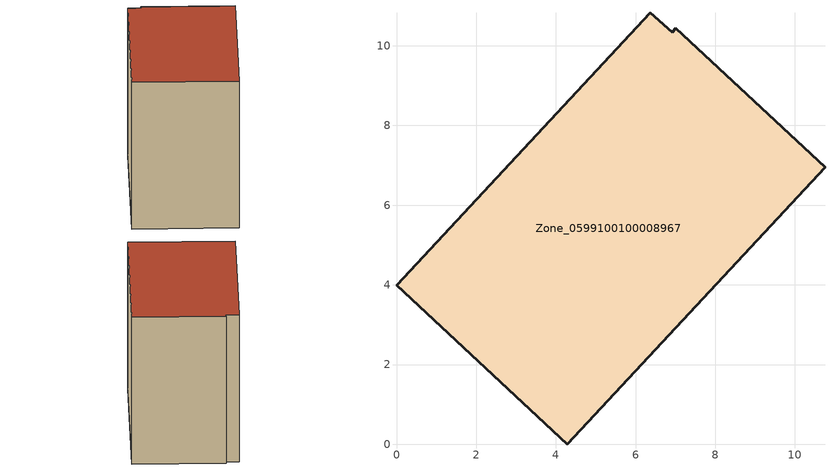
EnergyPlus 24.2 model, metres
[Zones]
Zone_0599100100008967
 floor ground (C_G): 6.91,10.33 7,10.44 10.75,6.95 4.28,0 0,3.99 6.37,10.83 z0
 wall outside (C_F): 0,3.99 4.28,0 10.75,6.95 7,10.44 6.91,10.33 6.37,10.83 0,3.99 z0:8.82
 roof outside (C_R): 7,10.44 6.91,10.33 6.37,10.83 0,3.99 4.28,0 10.75,6.95 z8.82
[BUILDING]
Pand.0599100100008967: North Axis=0; Terrain=City; Loads Convergence Tolerance Value=0.04; Temperature Convergence Tolerance Value=0.4; Solar Distribution=FullExterior; Maximum Number of Warmup Days=25; Minimum Number of Warmup Days=1
[Site:Location]
Rotterdam.The.Hague.AP_ZH_NLD Design_Conditions: Latitude=51.96; Longitude=4.45; Time Zone=1; Elevation=-4.5
[SITE:GROUNDTEMPERATURE:BUILDINGSURFACE]
18, 18, 18, 18, 18, 18, 18, 18, 18, 18, 18, 18
[MATERIAL] Thermal Absorptance=0.9; Solar Absorptance=0.7; Visible Absorptance=0.7
Name | Roughness | Thickness | Conductivity | Density | Specific Heat
G.TC.2006-2014 | MediumSmooth | 0.15 | 0.06 | 540 | 1210
F.TC.2006-2014 | Rough | 0.3 | 0.12 | 1920 | 840
R.TC.2006-2014 | MediumRough | 0.2 | 0.08 | 1500 | 1000
[CONSTRUCTION]
C_G: G.TC.2006-2014
C_F: F.TC.2006-2014
C_R: R.TC.2006-2014
[ZONE]
Zone_0599100100008967: Type=1; Multiplier=1; Ceiling Height=Autocalculate; Volume=Autocalculate; Floor Area=autocalculate; Part of Total Floor Area=Yes
[ZONEINFILTRATION:DESIGNFLOWRATE]
Infil_Zone_0599100100008967: Zone or ZoneList or Space or SpaceList=Zone_0599100100008967; Schedule=AlwaysOn; Design Flow Rate Calculation Method=Flow/Area; Flow Rate per Floor Area=0.0015; Constant Term Coefficient=1; Temperature Term Coefficient=0; Velocity Term Coefficient=0; Velocity Squared Term Coefficient=0
[HVACTEMPLATE:ZONE:IDEALLOADSAIRSYSTEM]
Zone_0599100100008967: Maximum Heating Supply Air Temperature=50; Minimum Cooling Supply Air Temperature=13; Maximum Heating Supply Air Humidity Ratio=0.0156; Minimum Cooling Supply Air Humidity Ratio=0.0077; Heating Limit=NoLimit; Cooling Limit=NoLimit; Dehumidification Control Type=ConstantSensibleHeatRatio; Cooling Sensible Heat Ratio=0.7; Dehumidification Setpoint=60; Humidification Control Type=None; Humidification Setpoint=30; Outdoor Air Method=None; Outdoor Air Flow Rate per Person=0.00944; Outdoor Air Flow Rate per Zone Floor Area=0; Outdoor Air Flow Rate per Zone=0; Demand Controlled Ventilation Type=None; Outdoor Air Economizer Type=NoEconomizer; Heat Recovery Type=None; Sensible Heat Recovery Effectiveness=0.7; Latent Heat Recovery Effectiveness=0.65
[ZONECONTROL:THERMOSTAT]
ThermostatControl_Zone_0599100100008967: Zone or ZoneList=Zone_0599100100008967; Control Type Schedule=DualSetpointControlType; Control 1=Thermostat_Zone_0599100100008967; Temperature Difference Between Cutout And Setpoint=0
[THERMOSTATSETPOINT:DUALSETPOINT]
Thermostat_Zone_0599100100008967: Heating Setpoint Temperature Schedule=HeatingSetpoint_Zone_0599100100008967; Cooling Setpoint Temperature Schedule=CoolingSetpoint_Zone_0599100100008967
[SCHEDULE:COMPACT]
HeatingSetpoint_Zone_0599100100008967: Through: 12/31, For: AllDays, Until: 24:00, 21
CoolingSetpoint_Zone_0599100100008967: Through: 12/31, For: AllDays, Until: 24:00, 24
DualSetpointControlType: Through: 12/31, For: AllDays, Until: 24:00, 4
AlwaysOn: Through: 12/31, For: AllDays, Until: 24:00, 1
